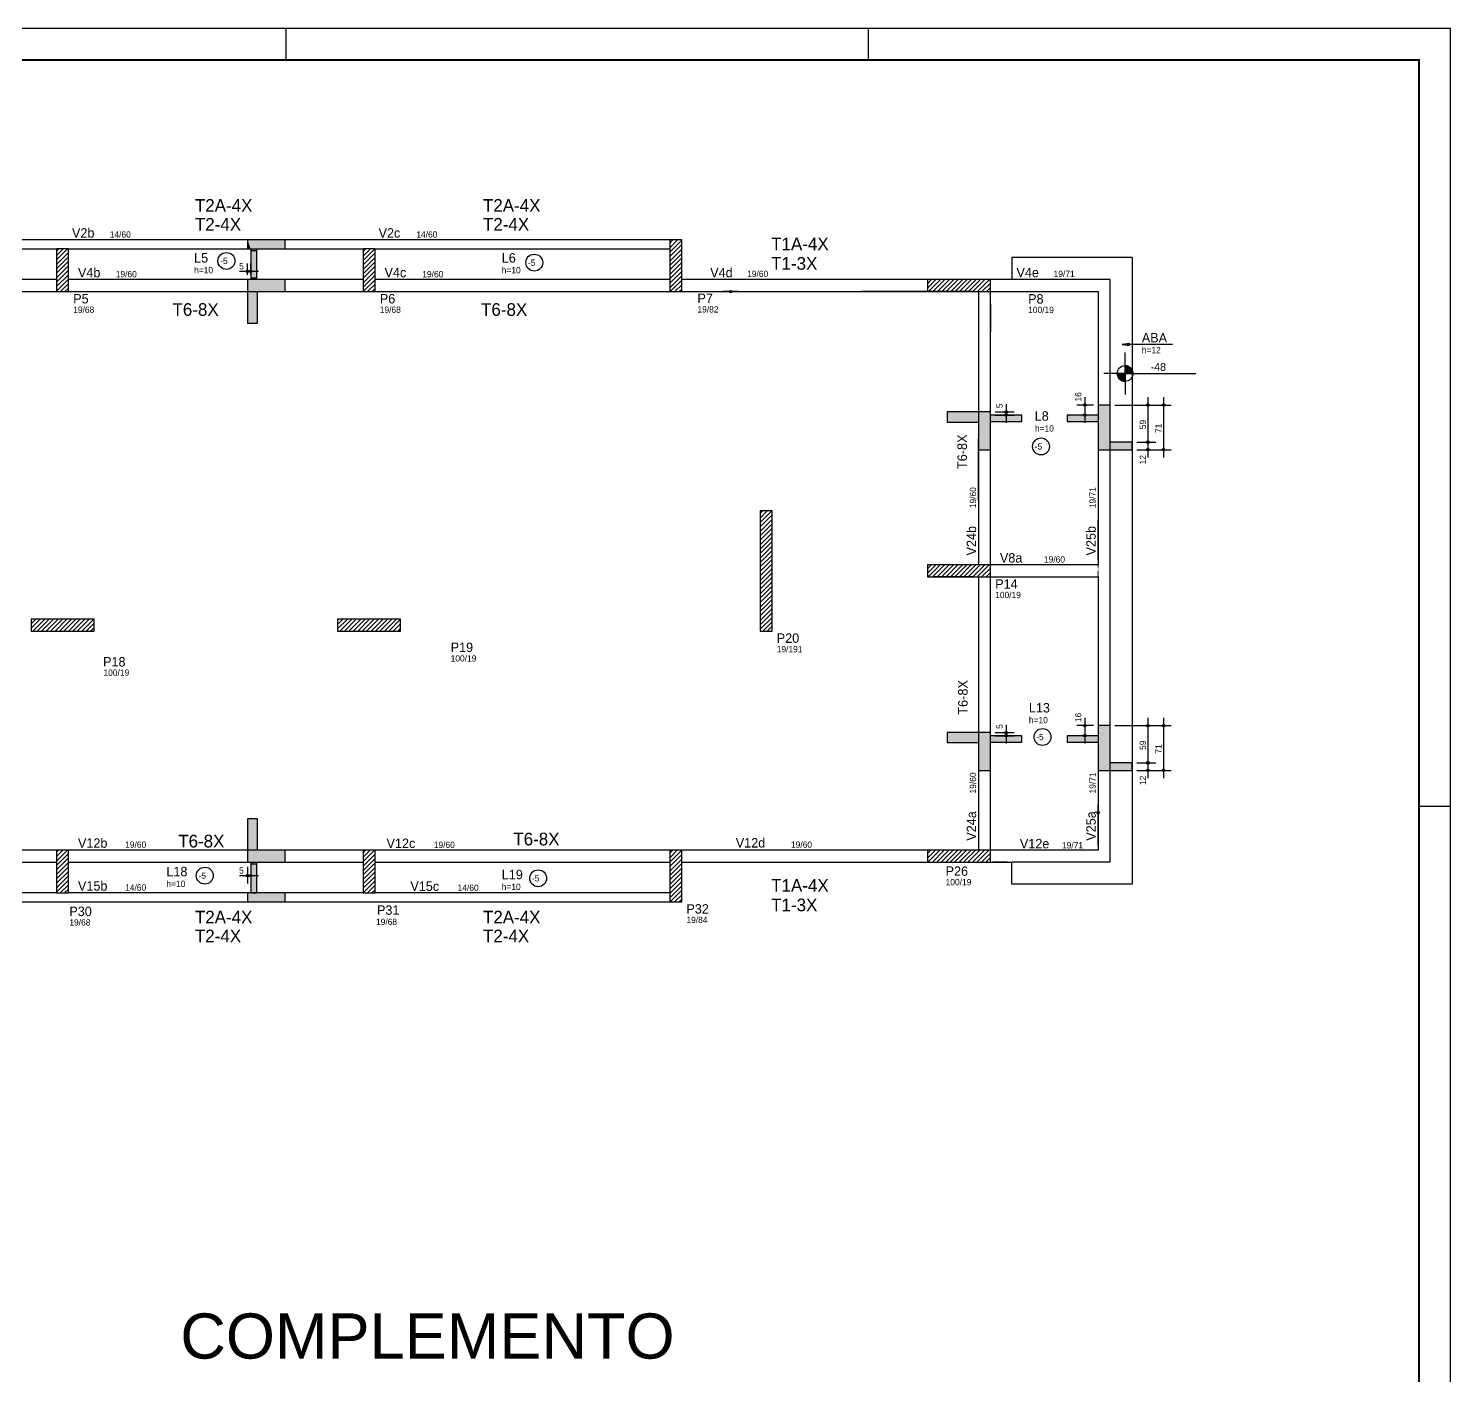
# Model space of a CAD drawing. Extents: x 15230 to 29563, y 3128 to 7338.
# Drawn here: x 18916 to 21175, y 5199 to 7338 of the extents above; entities that cross this region are included whole.
import ezdxf

# ---------------------------------------------------------------- set-up
doc = ezdxf.new("R2010")
doc.units = 0
doc.linetypes.add('ESTILO_TQS_0001', pattern=[1, 0.7, -0.3])
doc.linetypes.add('ESTILO_TQS_0002', pattern=[0.4, 0.1, -0.3])
for name, color, linetype in [('1', 1, 'Continuous'), ('10', 10, 'Continuous'), ('3', 3, 'Continuous'), ('4', 4, 'Continuous'), ('6', 6, 'Continuous')]:
    doc.layers.add(name, color=color, linetype=linetype)
doc.layers.add('NOME DA VIGA', color=6, linetype='Continuous', lineweight=25)
doc.styles.add('R80-50', font='arial.ttf', dxfattribs={"height": 10})

# ---------------------------------------------------------------- blocks, each defined once
blk = doc.blocks.new('*U6')
at = {"color": 7}
for p, q in [((-3600, 8310), (-3600, 8210)), ((-1750, 8310), (-1750, 8210)), ((0, 5840), (100, 5840))]:
    blk.add_line(p, q, dxfattribs=at)
blk.add_lwpolyline([(-11790, 8310), (-11790, -100), (100, -100), (100, 8310)], close=True, dxfattribs=at)
at = {"color": 7, "const_width": 6}
blk.add_lwpolyline([(-11540, 8210), (-11540, 0), (0, 0), (0, 8210)], close=True, dxfattribs=at)

msp = doc.modelspace()

# ---------------------------------------------------------------- linework, layer by layer
at = {"layer": '1', "linetype": 'Continuous'}
for p, q in [((18960.15, 6970.91), (18977.8, 6988.56)), ((18960.15, 6977.98), (18970.73, 6988.56)), ((18960.15, 6985.05), (18963.66, 6988.56)), ((18960.15, 6988.56), (18960.15, 6988.56)), ((18960.15, 6988.56), (18960.15, 6988.56)), ((18960.15, 6963.84), (18979.15, 6982.84)), ((18979.15, 6988.56), (18979.15, 6988.56)), ((18979.15, 6988.56), (18979.15, 6988.56)), ((19447.15, 6970), (19465.7, 6988.55)), ((19447.15, 6977.07), (19458.63, 6988.55)), ((19447.15, 6984.15), (19451.56, 6988.55)), ((19447.15, 6988.55), (19447.15, 6988.55)), ((19447.15, 6988.55), (19447.15, 6988.55)), ((19447.15, 6962.93), (19466.15, 6981.93)), ((19466.15, 6988.55), (19466.15, 6988.55)), ((19466.15, 6988.55), (19466.15, 6988.55)), ((19934.16, 6990.32), (19946.39, 7002.55)), ((19934.16, 6997.39), (19939.32, 7002.55)), ((19934.16, 7002.55), (19934.16, 7002.55)), ((19934.16, 7002.55), (19934.16, 7002.55)), ((19934.16, 7002.55), (19934.16, 7002.55)), ((19934.16, 6983.25), (19953.16, 7002.25)), ((19934.16, 6976.18), (19953.16, 6995.18)), ((19934.16, 6969.11), (19953.16, 6988.11)), ((19934.16, 6962.04), (19953.16, 6981.04)), ((19953.16, 7002.55), (19953.16, 7002.55)), ((19953.16, 7002.55), (19953.16, 7002.55)), ((19953.16, 7002.55), (19953.16, 7002.55)), ((18960.15, 6956.76), (18979.15, 6975.76)), ((18960.15, 6949.69), (18979.15, 6968.69)), ((18960.15, 6942.62), (18979.15, 6961.62)), ((19263.53, 6947.06), (19263.53, 6965.34)), ((19268.53, 6947.06), (19268.53, 6965.34)), ((19447.15, 6955.86), (19466.15, 6974.86)), ((19447.15, 6948.79), (19466.15, 6967.79)), ((19447.15, 6941.72), (19466.15, 6960.72)), ((19934.16, 6954.96), (19953.16, 6973.96)), ((19934.16, 6947.89), (19953.16, 6966.89)), ((19934.16, 6940.82), (19953.16, 6959.82)), ((19943.66, 6961.55), (19943.66, 6961.55)), ((20668.65, 6974.56), (20477.65, 6974.56)), ((20477.65, 6974.56), (20477.65, 6939.56)), ((20477.65, 6974.56), (20477.65, 6974.56)), ((20477.65, 6974.56), (20477.65, 6974.56)), ((20477.65, 6974.56), (20477.65, 6974.56)), ((20668.65, 6974.56), (20668.65, 5979.56)), ((20668.65, 6974.56), (20668.65, 6974.56)), ((20668.65, 6974.56), (20668.65, 6974.56)), ((20668.65, 6974.56), (20668.65, 6974.56)), ((20668.65, 6974.56), (20668.65, 6974.56)), ((18960.15, 6935.55), (18979.15, 6954.55)), ((18960.15, 6928.48), (18979.15, 6947.48)), ((18960.15, 6921.41), (18979.15, 6940.41)), ((18969.65, 6954.56), (18969.65, 6954.56)), ((19251.03, 6952.84), (19281.03, 6952.84)), ((19263.53, 6939.56), (19263.53, 6939.56)), ((19268.53, 6939.56), (19268.53, 6939.56)), ((19447.15, 6934.65), (19466.15, 6953.65)), ((19447.15, 6927.58), (19466.15, 6946.58)), ((19447.15, 6920.55), (19466.15, 6939.51)), ((19456.65, 6954.55), (19456.65, 6954.55)), ((19934.16, 6933.75), (19953.16, 6952.75)), ((19934.16, 6926.68), (19953.16, 6945.68)), ((19935.1, 6920.55), (19953.16, 6938.61)), ((19953.16, 6939.56), (19953.16, 6939.56)), ((20343.65, 6926.05), (20357.16, 6939.56)), ((20343.65, 6933.13), (20350.09, 6939.56)), ((20343.65, 6939.56), (20343.65, 6939.56)), ((20343.65, 6939.56), (20343.65, 6939.56)), ((20345.23, 6920.56), (20364.23, 6939.56)), ((20352.3, 6920.56), (20371.3, 6939.56)), ((20359.37, 6920.56), (20378.37, 6939.56)), ((20366.44, 6920.56), (20385.44, 6939.56)), ((20373.51, 6920.56), (20392.51, 6939.56)), ((20380.58, 6920.56), (20399.58, 6939.56)), ((20387.66, 6920.56), (20406.66, 6939.56)), ((20394.73, 6920.56), (20413.73, 6939.56)), ((20401.8, 6920.56), (20420.8, 6939.56)), ((20408.87, 6920.56), (20427.87, 6939.56)), ((20415.94, 6920.56), (20434.94, 6939.56)), ((20470.15, 6939.56), (20420.46, 6939.56)), ((20423.01, 6920.56), (20442.01, 6939.56)), ((20477.65, 6939.56), (20477.65, 6939.56)), ((20633.65, 6939.56), (20633.65, 6939.56)), ((20633.65, 6939.56), (20633.65, 6939.56)), ((20633.65, 6939.56), (20633.65, 6939.56)), ((18966.37, 6920.56), (18979.15, 6933.34)), ((18973.44, 6920.56), (18979.15, 6926.27)), ((19454.27, 6920.55), (19466.15, 6932.43)), ((19461.34, 6920.55), (19466.15, 6925.36)), ((19942.18, 6920.55), (19953.16, 6931.54)), ((19949.25, 6920.55), (19953.16, 6924.47)), ((20042.87, 6920.56), (20018.46, 6920.56)), ((20050.37, 6920.56), (20050.37, 6920.56)), ((20417.15, 6920.56), (20238.29, 6920.56)), ((20417.15, 6920.56), (20352.17, 6920.56)), ((20393.65, 6930.06), (20393.65, 6930.06)), ((20424.65, 6920.56), (20424.65, 6920.56)), ((20424.65, 6920.56), (20424.65, 6920.56)), ((20430.08, 6920.56), (20443.65, 6934.13)), ((20437.15, 6920.56), (20443.65, 6927.06)), ((20614.65, 6920.56), (20614.65, 6920.56)), ((20614.65, 6920.56), (20614.65, 6920.56)), ((20443.65, 6901.06), (20443.65, 6856.7)), ((20424.65, 6851.87), (20424.65, 6851.87)), ((20657.49, 6790.48), (20657.49, 6824.04)), ((20657.49, 6802.98), (20657.49, 6777.98)), ((20657.49, 6802.38), (20661.32, 6802.38)), ((20657.49, 6801.58), (20663.22, 6801.58)), ((20657.49, 6800.79), (20664.55, 6800.79)), ((20657.49, 6800), (20665.6, 6800)), ((20657.49, 6790.48), (20623.93, 6790.48)), ((20644.99, 6790.48), (20669.99, 6790.48)), ((20657.49, 6789.69), (20644.99, 6789.69)), ((20657.49, 6788.9), (20645.09, 6788.9)), ((20657.49, 6788.11), (20645.22, 6788.11)), ((20657.49, 6787.31), (20645.4, 6787.31)), ((20657.49, 6786.52), (20645.63, 6786.52)), ((20657.49, 6785.73), (20645.93, 6785.73)), ((20657.49, 6784.93), (20646.29, 6784.93)), ((20657.49, 6784.14), (20646.72, 6784.14)), ((20657.49, 6783.35), (20647.22, 6783.35)), ((20657.49, 6782.56), (20647.82, 6782.56)), ((20657.49, 6781.76), (20648.53, 6781.76)), ((20657.49, 6780.97), (20649.38, 6780.97)), ((20657.49, 6780.18), (20650.42, 6780.18)), ((20657.49, 6779.38), (20651.74, 6779.38)), ((20657.49, 6778.59), (20653.64, 6778.59)), ((20657.49, 6799.21), (20666.44, 6799.21)), ((20657.49, 6798.41), (20667.14, 6798.41)), ((20657.49, 6797.62), (20667.75, 6797.62)), ((20657.49, 6796.83), (20668.26, 6796.83)), ((20657.49, 6796.03), (20668.69, 6796.03)), ((20657.49, 6795.24), (20669.05, 6795.24)), ((20657.49, 6794.45), (20669.34, 6794.45)), ((20657.49, 6793.66), (20669.58, 6793.66)), ((20657.49, 6792.86), (20669.76, 6792.86)), ((20657.49, 6792.07), (20669.89, 6792.07)), ((20657.49, 6791.28), (20669.96, 6791.28)), ((20657.49, 6790.48), (20769.99, 6790.48)), ((20657.49, 6790.48), (20657.49, 6756.93)), ((20468.65, 6742), (20468.65, 6712)), ((20607.15, 6740.5), (20581.11, 6740.5)), ((20593.61, 6753), (20593.61, 6712)), ((20614.65, 6740.5), (20614.65, 6740.5)), ((20633.65, 6740.5), (20633.65, 6740.5)), ((20633.65, 6740.5), (20633.65, 6740.5)), ((20641.15, 6740.5), (20706.23, 6740.5)), ((20641.15, 6740.5), (20730.98, 6740.5)), ((20693.73, 6753), (20693.73, 6669)), ((20718.48, 6753), (20718.48, 6657)), ((20443.65, 6729.5), (20443.65, 6729.5)), ((20443.65, 6724.5), (20443.65, 6724.5)), ((20451.15, 6729.5), (20481.15, 6729.5)), ((20451.15, 6724.5), (20481.15, 6724.5)), ((20607.15, 6724.5), (20581.11, 6724.5)), ((20614.65, 6724.5), (20614.65, 6724.5)), ((20424.65, 6589.51), (20424.65, 6686.89)), ((20693.73, 6694), (20693.73, 6657)), ((20668.65, 6681.5), (20668.65, 6681.5)), ((20668.65, 6681.5), (20668.65, 6681.5)), ((20668.65, 6669.5), (20668.65, 6669.5)), ((20668.65, 6669.5), (20668.65, 6669.5)), ((20676.15, 6681.5), (20706.23, 6681.5)), ((20676.15, 6681.5), (20706.23, 6681.5)), ((20676.15, 6669.5), (20706.23, 6669.5)), ((20676.15, 6669.5), (20730.98, 6669.5)), ((20424.65, 6582.01), (20424.65, 6582.01)), ((20077.66, 6553.99), (20096.22, 6572.56)), ((20077.66, 6561.06), (20089.15, 6572.56)), ((20077.66, 6568.13), (20082.08, 6572.56)), ((20077.66, 6572.56), (20077.66, 6572.56)), ((20077.66, 6572.56), (20077.66, 6572.56)), ((20077.66, 6572.56), (20077.66, 6572.56)), ((20077.66, 6572.56), (20077.66, 6572.56)), ((20077.66, 6572.56), (20077.66, 6572.56)), ((20077.66, 6572.56), (20077.66, 6572.56)), ((20077.66, 6546.92), (20096.66, 6565.92)), ((20077.66, 6539.85), (20096.66, 6558.85)), ((20077.66, 6532.78), (20096.66, 6551.78)), ((20096.66, 6572.56), (20096.66, 6572.56)), ((20096.66, 6572.56), (20096.66, 6572.56)), ((20443.66, 6494.06), (20443.66, 6557.71)), ((20614.65, 6494.06), (20614.65, 6557.71)), ((20077.66, 6525.71), (20096.66, 6544.71)), ((20077.66, 6518.64), (20096.66, 6537.64)), ((20077.66, 6511.57), (20096.66, 6530.57)), ((20077.66, 6504.5), (20096.66, 6523.5)), ((20077.66, 6497.42), (20096.66, 6516.42)), ((20077.66, 6490.35), (20096.66, 6509.35)), ((20077.66, 6483.28), (20096.66, 6502.28)), ((20077.66, 6476.21), (20096.66, 6495.21)), ((20077.66, 6469.14), (20096.66, 6488.14)), ((20343.66, 6473.51), (20356.71, 6486.56)), ((20343.66, 6480.58), (20349.64, 6486.56)), ((20344.78, 6467.56), (20363.78, 6486.56)), ((20351.85, 6467.56), (20370.85, 6486.56)), ((20417.15, 6486.56), (20352.17, 6486.56)), ((20417.15, 6486.56), (20352.17, 6486.56)), ((20358.92, 6467.56), (20377.92, 6486.56)), ((20365.99, 6467.56), (20384.99, 6486.56)), ((20373.06, 6467.56), (20392.06, 6486.56)), ((20380.13, 6467.56), (20399.13, 6486.56)), ((20387.2, 6467.56), (20406.2, 6486.56)), ((20394.28, 6467.56), (20413.28, 6486.56)), ((20401.35, 6467.56), (20420.35, 6486.56)), ((20408.42, 6467.56), (20427.42, 6486.56)), ((20415.49, 6467.56), (20434.49, 6486.56)), ((20422.56, 6467.56), (20441.56, 6486.56)), ((20424.65, 6486.56), (20424.65, 6486.56)), ((20424.65, 6486.56), (20424.65, 6486.56)), ((20443.66, 6486.56), (20443.66, 6486.56)), ((20614.65, 6486.56), (20614.65, 6486.56)), ((20614.65, 6486.56), (20614.65, 6486.56)), ((20614.65, 6486.56), (20614.65, 6486.56)), ((20077.66, 6462.07), (20096.66, 6481.07)), ((20077.66, 6455), (20096.66, 6474)), ((20077.66, 6447.93), (20096.66, 6466.93)), ((20087.16, 6477.06), (20087.16, 6477.06)), ((20417.15, 6467.56), (20352.17, 6467.56)), ((20417.15, 6467.56), (20352.17, 6467.56)), ((20393.66, 6477.06), (20393.66, 6477.06)), ((20424.65, 6467.56), (20424.65, 6467.56)), ((20424.65, 6467.56), (20424.65, 6467.56)), ((20429.63, 6467.56), (20443.66, 6481.58)), ((20436.7, 6467.56), (20443.66, 6474.51)), ((20614.65, 6467.56), (20614.65, 6467.56)), ((20614.65, 6467.56), (20614.65, 6467.56)), ((20077.66, 6440.86), (20096.66, 6459.86)), ((20077.66, 6433.78), (20096.66, 6452.78)), ((20077.66, 6426.71), (20096.66, 6445.71)), ((20077.66, 6419.64), (20096.66, 6438.64)), ((20077.66, 6412.57), (20096.66, 6431.57)), ((20077.66, 6405.5), (20096.66, 6424.5)), ((20077.66, 6398.43), (20096.66, 6417.43)), ((18919.65, 6385.93), (18934.27, 6400.56)), ((18919.65, 6393), (18927.2, 6400.56)), ((18919.65, 6400.07), (18920.13, 6400.56)), ((18919.65, 6400.56), (18919.65, 6400.56)), ((18919.65, 6400.56), (18919.65, 6400.56)), ((18919.65, 6400.56), (18919.65, 6400.56)), ((18919.65, 6400.56), (18919.65, 6400.56)), ((18919.65, 6400.56), (18919.65, 6400.56)), ((18919.65, 6400.56), (18919.65, 6400.56)), ((18922.35, 6381.56), (18941.35, 6400.56)), ((18929.42, 6381.56), (18948.42, 6400.56)), ((18936.49, 6381.56), (18955.49, 6400.56)), ((18943.56, 6381.56), (18962.56, 6400.56)), ((18950.63, 6381.56), (18969.63, 6400.56)), ((18957.7, 6381.56), (18976.7, 6400.56)), ((18964.77, 6381.56), (18983.77, 6400.56)), ((18971.84, 6381.56), (18990.84, 6400.56)), ((18978.91, 6381.56), (18997.91, 6400.56)), ((18985.99, 6381.56), (19004.99, 6400.56)), ((18993.06, 6381.56), (19012.06, 6400.56)), ((19000.13, 6381.56), (19019.13, 6400.56)), ((19007.2, 6381.56), (19019.65, 6394.01)), ((19019.65, 6400.56), (19019.65, 6400.56)), ((19019.65, 6400.56), (19019.65, 6400.56)), ((19019.65, 6400.56), (19019.65, 6400.56)), ((19406.65, 6407.56), (19406.65, 6407.56)), ((19406.65, 6407.56), (19406.65, 6407.56)), ((19406.65, 6385.03), (19422.18, 6400.56)), ((19406.65, 6392.1), (19415.11, 6400.56)), ((19406.65, 6399.17), (19408.04, 6400.56)), ((19406.65, 6400.56), (19406.65, 6400.56)), ((19406.65, 6400.56), (19406.65, 6400.56)), ((19406.65, 6400.56), (19406.65, 6400.56)), ((19410.25, 6381.56), (19429.25, 6400.56)), ((19417.32, 6381.56), (19436.32, 6400.56)), ((19424.39, 6381.56), (19443.39, 6400.56)), ((19431.46, 6381.56), (19450.46, 6400.56)), ((19438.53, 6381.56), (19457.53, 6400.56)), ((19445.61, 6381.56), (19464.61, 6400.56)), ((19452.68, 6381.56), (19471.68, 6400.56)), ((19459.75, 6381.56), (19478.75, 6400.56)), ((19466.82, 6381.56), (19485.82, 6400.56)), ((19473.89, 6381.56), (19492.89, 6400.56)), ((19480.96, 6381.56), (19499.96, 6400.56)), ((19488.03, 6381.56), (19506.65, 6400.18)), ((19495.1, 6381.56), (19506.65, 6393.11)), ((19506.65, 6407.56), (19506.65, 6407.56)), ((19506.65, 6407.56), (19506.65, 6407.56)), ((19506.65, 6400.56), (19506.65, 6400.56)), ((19506.65, 6400.56), (19506.65, 6400.56)), ((20077.66, 6391.36), (20096.66, 6410.36)), ((20077.66, 6384.29), (20096.66, 6403.29)), ((20082, 6381.56), (20096.66, 6396.22)), ((18919.65, 6381.56), (18919.65, 6381.56)), ((18919.65, 6381.56), (18919.65, 6381.56)), ((18919.65, 6381.56), (18919.65, 6381.56)), ((18919.65, 6381.56), (18919.65, 6381.56)), ((18969.65, 6391.06), (18969.65, 6391.06)), ((19014.27, 6381.56), (19019.65, 6386.94)), ((19019.65, 6381.56), (19019.65, 6381.56)), ((19019.65, 6381.56), (19019.65, 6381.56)), ((19490.39, 6381.56), (19490.39, 6381.56)), ((19502.17, 6381.56), (19506.65, 6386.04)), ((19506.65, 6381.56), (19506.65, 6381.56)), ((20077.66, 6381.56), (20077.66, 6381.56)), ((20077.66, 6381.56), (20077.66, 6381.56)), ((20077.66, 6381.56), (20077.66, 6381.56)), ((20077.66, 6381.56), (20077.66, 6381.56)), ((20089.07, 6381.56), (20096.66, 6389.14)), ((20096.14, 6381.56), (20096.66, 6382.07)), ((19490.39, 6366.56), (19490.39, 6366.56)), ((19495.65, 6366.56), (19495.65, 6366.56)), ((19495.65, 6366.56), (19495.65, 6366.56)), ((20593.61, 6243.8), (20593.61, 6202.8)), ((20693.73, 6243.8), (20693.73, 6159.8)), ((20718.48, 6243.8), (20718.48, 6147.8)), ((20443.65, 6220.3), (20443.65, 6220.3)), ((20443.65, 6215.3), (20443.65, 6215.3)), ((20451.15, 6220.3), (20481.15, 6220.3)), ((20451.15, 6215.3), (20481.15, 6215.3)), ((20468.65, 6232.8), (20468.65, 6202.8)), ((20607.15, 6231.3), (20581.11, 6231.3)), ((20607.15, 6215.3), (20581.11, 6215.3)), ((20614.65, 6231.3), (20614.65, 6231.3)), ((20614.65, 6215.3), (20614.65, 6215.3)), ((20633.65, 6231.3), (20633.65, 6231.3)), ((20633.65, 6231.3), (20633.65, 6231.3)), ((20641.15, 6231.3), (20706.23, 6231.3)), ((20641.15, 6231.3), (20730.98, 6231.3)), ((20668.65, 6172.3), (20668.65, 6172.3)), ((20668.65, 6172.3), (20668.65, 6172.3)), ((20676.15, 6172.3), (20706.23, 6172.3)), ((20676.15, 6172.3), (20706.23, 6172.3)), ((20693.73, 6184.8), (20693.73, 6147.8)), ((20668.65, 6160.3), (20668.65, 6160.3)), ((20668.65, 6160.3), (20668.65, 6160.3)), ((20676.15, 6160.3), (20706.23, 6160.3)), ((20676.15, 6160.3), (20730.98, 6160.3)), ((20443.65, 6041.06), (20443.65, 6105.47)), ((20443.65, 6041.06), (20443.65, 6105.47)), ((20614.65, 6041.06), (20614.65, 6105.47)), ((18919.25, 6033.56), (18919.25, 6033.56)), ((18960.15, 6016.31), (18977.4, 6033.56)), ((18960.15, 6023.38), (18970.33, 6033.56)), ((18960.15, 6030.45), (18963.26, 6033.56)), ((18960.15, 6033.56), (18960.15, 6033.56)), ((18960.15, 6033.56), (18960.15, 6033.56)), ((18979.15, 6033.56), (18979.15, 6033.56)), ((18979.15, 6033.56), (18979.15, 6033.56)), ((19447.15, 6015.41), (19465.3, 6033.56)), ((19447.15, 6022.48), (19458.23, 6033.56)), ((19447.15, 6029.55), (19451.16, 6033.56)), ((19447.15, 6033.56), (19447.15, 6033.56)), ((19447.15, 6033.56), (19447.15, 6033.56)), ((19447.15, 6033.56), (19447.15, 6033.56)), ((19447.15, 6033.56), (19447.15, 6033.56)), ((19466.15, 6033.56), (19466.15, 6033.56)), ((19466.15, 6033.56), (19466.15, 6033.56)), ((19466.15, 6033.56), (19466.15, 6033.56)), ((19934.16, 6014.51), (19953.16, 6033.56)), ((19934.16, 6021.58), (19946.14, 6033.56)), ((19934.16, 6028.65), (19939.06, 6033.56)), ((19934.16, 6033.56), (19934.16, 6033.56)), ((19934.16, 6033.56), (19934.16, 6033.56)), ((19953.16, 6033.56), (19953.16, 6033.56)), ((19953.16, 6033.56), (19953.16, 6033.56)), ((19953.16, 6033.56), (19953.16, 6033.56)), ((20105.28, 6033.56), (20018.46, 6033.56)), ((20112.78, 6033.56), (20112.78, 6033.56)), ((20417.15, 6033.56), (20238.29, 6033.56)), ((20343.65, 6020.96), (20356.25, 6033.56)), ((20343.65, 6028.03), (20349.18, 6033.56)), ((20343.65, 6033.56), (20343.65, 6033.56)), ((20343.65, 6033.56), (20343.65, 6033.56)), ((20344.33, 6014.56), (20363.33, 6033.56)), ((20351.4, 6014.56), (20370.4, 6033.56)), ((20358.47, 6014.56), (20377.47, 6033.56)), ((20365.54, 6014.56), (20384.54, 6033.56)), ((20372.61, 6014.56), (20391.61, 6033.56)), ((20379.68, 6014.56), (20398.68, 6033.56)), ((20386.75, 6014.56), (20405.75, 6033.56)), ((20393.82, 6014.56), (20412.82, 6033.56)), ((20400.89, 6014.56), (20419.89, 6033.56)), ((20407.97, 6014.56), (20426.97, 6033.56)), ((20415.04, 6014.56), (20434.04, 6033.56)), ((20422.11, 6014.56), (20441.11, 6033.56)), ((20424.65, 6033.56), (20424.65, 6033.56)), ((20424.65, 6033.56), (20424.65, 6033.56)), ((20424.65, 6033.56), (20424.65, 6033.56)), ((20424.65, 6033.56), (20424.65, 6033.56)), ((20443.65, 6045.56), (20443.65, 6045.56)), ((20443.65, 6033.56), (20443.65, 6033.56)), ((20443.65, 6033.56), (20443.65, 6033.56)), ((20614.65, 6033.56), (20614.65, 6033.56)), ((20614.65, 6033.56), (20614.65, 6033.56)), ((20614.65, 6033.56), (20614.65, 6033.56)), ((18960.15, 6009.24), (18979.15, 6028.24)), ((18960.15, 6002.17), (18979.15, 6021.17)), ((18960.15, 5995.1), (18979.15, 6014.1)), ((19263.53, 6014.56), (19263.53, 6014.56)), ((19268.53, 6014.56), (19268.53, 6014.56)), ((19447.15, 6008.34), (19466.15, 6027.34)), ((19447.15, 6001.27), (19466.15, 6020.27)), ((19447.15, 5994.2), (19466.15, 6013.2)), ((19478.15, 6014.56), (19478.15, 6014.56)), ((19485.65, 6014.56), (19536, 6014.56)), ((19934.16, 6007.44), (19953.16, 6026.44)), ((19934.16, 6000.37), (19953.16, 6019.37)), ((19934.16, 5993.3), (19953.16, 6012.3)), ((19953.16, 6014.56), (19953.16, 6014.56)), ((20343.65, 6014.56), (20343.65, 6014.56)), ((20343.65, 6014.56), (20343.65, 6014.56)), ((20393.65, 6024.06), (20393.65, 6024.06)), ((20429.18, 6014.56), (20443.65, 6029.03)), ((20436.25, 6014.56), (20443.65, 6021.96)), ((20443.32, 6014.56), (20443.65, 6014.89)), ((20443.65, 6014.56), (20443.65, 6014.56)), ((20443.65, 6014.56), (20443.65, 6014.56)), ((20470.15, 6014.56), (20447.5, 6014.56)), ((20477.65, 5979.56), (20477.65, 6014.56)), ((20477.65, 6014.56), (20477.65, 6014.56)), ((20633.65, 6014.56), (20633.65, 6014.56)), ((20633.65, 6014.56), (20633.65, 6014.56)), ((20633.65, 6014.56), (20633.65, 6014.56)), ((18960.15, 5988.03), (18979.15, 6007.03)), ((18960.15, 5980.96), (18979.15, 5999.96)), ((18960.15, 5973.89), (18979.15, 5992.89)), ((18969.65, 5999.56), (18969.65, 5999.56)), ((19251.03, 5993.19), (19281.03, 5993.19)), ((19263.53, 6007.06), (19263.53, 5980.69)), ((19268.53, 6007.06), (19268.53, 5980.69)), ((19447.15, 5987.12), (19466.15, 6006.12)), ((19447.15, 5980.05), (19466.15, 5999.05)), ((19447.15, 5972.98), (19466.15, 5991.98)), ((19466.15, 6002.56), (19466.15, 6002.56)), ((19934.16, 5986.23), (19953.16, 6005.23)), ((19934.16, 5979.16), (19953.16, 5998.16)), ((19934.16, 5972.09), (19953.16, 5991.09)), ((19943.66, 5992.56), (19943.66, 5992.56)), ((18960.15, 5966.82), (18979.15, 5985.82)), ((18960.15, 5965.56), (18960.15, 5965.56)), ((18960.15, 5965.56), (18960.15, 5965.56)), ((18965.97, 5965.56), (18979.15, 5978.74)), ((18973.04, 5965.56), (18979.15, 5971.67)), ((18979.15, 5965.56), (18979.15, 5965.56)), ((18979.15, 5965.56), (18979.15, 5965.56)), ((19447.15, 5965.91), (19466.15, 5984.91)), ((19447.15, 5965.56), (19447.15, 5965.56)), ((19447.15, 5965.56), (19447.15, 5965.56)), ((19453.87, 5965.56), (19466.15, 5977.84)), ((19460.94, 5965.56), (19466.15, 5970.77)), ((19466.15, 5965.56), (19466.15, 5965.56)), ((19466.15, 5965.56), (19466.15, 5965.56)), ((19934.16, 5965.02), (19953.16, 5984.02)), ((19934.16, 5957.94), (19953.16, 5976.94)), ((19934.85, 5951.56), (19953.16, 5969.87)), ((20668.65, 5979.56), (20477.65, 5979.56)), ((20477.65, 5979.56), (20477.65, 5979.56)), ((20477.65, 5979.56), (20477.65, 5979.56)), ((20477.65, 5979.56), (20477.65, 5979.56)), ((20668.65, 5979.56), (20668.65, 5979.56)), ((20668.65, 5979.56), (20668.65, 5979.56)), ((20668.65, 5979.56), (20668.65, 5979.56)), ((20668.65, 5979.56), (20668.65, 5979.56)), ((19934.16, 5951.56), (19934.16, 5951.56)), ((19934.16, 5951.56), (19934.16, 5951.56)), ((19934.16, 5951.56), (19934.16, 5951.56)), ((19941.92, 5951.56), (19953.16, 5962.8)), ((19948.99, 5951.56), (19953.16, 5955.73)), ((19953.16, 5951.56), (19953.16, 5951.56)), ((19953.16, 5951.56), (19953.16, 5951.56)), ((19953.16, 5951.56), (19953.16, 5951.56))]:
    msp.add_line(p, q, dxfattribs=at)
at = {"layer": '1', "linetype": 'ESTILO_TQS_0002'}
msp.add_line((20614.65, 6467.56), (20614.65, 6486.56), dxfattribs=at)
at = {"layer": '1', "linetype": 'Continuous'}
for points in [[(18969.65, 7002.55), (18473.16, 7002.55)], [(18492.16, 6988.55), (18960.15, 6988.55)], [(19456.65, 7002.55), (18969.65, 7002.55)], [(18979.15, 6988.55), (19447.15, 6988.55)], [(19934.16, 7002.55), (19456.65, 7002.55)], [(19466.15, 6988.55), (19934.16, 6988.55)], [(18960.15, 6939.56), (18492.16, 6939.56)], [(19447.15, 6939.56), (18979.15, 6939.56)], [(19934.16, 6939.56), (19466.15, 6939.56)], [(20343.65, 6939.56), (19953.16, 6939.56)], [(20477.65, 6939.56), (20443.65, 6939.56)], [(18492.16, 6920.56), (18960.15, 6920.56)], [(18979.15, 6920.56), (19447.15, 6920.56)], [(19466.15, 6920.56), (19934.16, 6920.56)], [(19953.16, 6920.56), (20343.65, 6920.56)], [(20424.65, 6920.56), (20424.65, 6486.56)], [(20443.65, 6920.56), (20614.65, 6920.56)], [(20443.65, 6486.56), (20443.65, 6920.56)], [(20614.65, 6920.56), (20614.65, 6486.56)], [(20732.68, 6836.75), (20652.91, 6836.75), (20665.3, 6838.38), (20652.91, 6836.75), (20665.3, 6835.12)], [(20657.49, 6802.98), (20657.49, 6790.48), (20669.99, 6790.48), (20669.98, 6790.94), (20669.93, 6791.73), (20669.82, 6792.52), (20669.66, 6793.34), (20669.46, 6794.08), (20669.18, 6794.9), (20668.85, 6795.7), (20668.47, 6796.46), (20667.99, 6797.26), (20667.42, 6798.08), (20666.72, 6798.91), (20666.13, 6799.52), (20665.33, 6800.22), (20664.79, 6800.63), (20664.21, 6801.02), (20663.5, 6801.44), (20662.8, 6801.8), (20661.71, 6802.25), (20660.72, 6802.56), (20659.93, 6802.74), (20658.97, 6802.9), (20658.19, 6802.96), (20657.49, 6802.98)], [(20657.49, 6777.98), (20657.49, 6790.48), (20644.99, 6790.48), (20645, 6790.03), (20645.05, 6789.24), (20645.15, 6788.45), (20645.32, 6787.63), (20645.51, 6786.89), (20645.79, 6786.07), (20646.13, 6785.27), (20646.51, 6784.51), (20646.98, 6783.71), (20647.56, 6782.89), (20648.26, 6782.05), (20648.85, 6781.45), (20649.64, 6780.75), (20650.18, 6780.34), (20650.77, 6779.94), (20651.48, 6779.53), (20652.18, 6779.17), (20653.26, 6778.72), (20654.25, 6778.41), (20655.04, 6778.23), (20656.01, 6778.07), (20656.79, 6778), (20657.49, 6777.98)], [(20614.65, 6486.56), (20443.66, 6486.56)], [(20424.65, 6467.56), (20424.65, 6033.56)], [(20443.65, 6033.56), (20443.65, 6467.56)], [(20443.66, 6467.56), (20614.65, 6467.56)], [(20614.65, 6467.56), (20614.65, 6033.56)], [(18960.15, 6033.56), (18492.16, 6033.56)], [(19447.15, 6033.56), (18979.15, 6033.56)], [(19934.16, 6033.56), (19466.15, 6033.56)], [(20343.65, 6033.56), (19953.16, 6033.56)], [(20614.65, 6033.56), (20443.65, 6033.56)], [(18492.16, 6014.56), (18960.15, 6014.56)], [(18979.15, 6014.56), (19447.15, 6014.56)], [(19466.15, 6014.56), (19934.16, 6014.56)], [(19953.16, 6014.56), (20343.65, 6014.56)], [(20443.65, 6014.56), (20477.65, 6014.56)], [(18960.15, 5965.56), (18492.16, 5965.56)], [(19447.15, 5965.56), (18979.15, 5965.56)], [(19934.16, 5965.56), (19466.15, 5965.56)], [(18473.16, 5951.56), (18969.65, 5951.56)], [(18969.65, 5951.56), (19456.65, 5951.56)], [(19456.65, 5951.56), (19934.16, 5951.56)]]:
    msp.add_lwpolyline(points, dxfattribs=at)
for centre, radius in [((19263.53, 6952.84), 2), ((19263.53, 6952.84), 1), ((19268.53, 6952.84), 2), ((19268.53, 6952.84), 1), ((20030.96, 6920.56), 2), ((20030.96, 6920.56), 1), ((20657.49, 6790.48), 12.5), ((20593.61, 6740.5), 2), ((20593.61, 6740.5), 1), ((20693.73, 6740.5), 2), ((20693.73, 6740.5), 1), ((20718.48, 6740.5), 2), ((20718.48, 6740.5), 1), ((20468.65, 6729.5), 2), ((20468.65, 6724.5), 2), ((20468.65, 6729.5), 1), ((20468.65, 6724.5), 1), ((20593.61, 6724.5), 2), ((20593.61, 6724.5), 1), ((20693.73, 6681.5), 2), ((20693.73, 6681.5), 2), ((20693.73, 6669.5), 2), ((20693.73, 6681.5), 1), ((20693.73, 6681.5), 1), ((20693.73, 6669.5), 1), ((20718.48, 6669.5), 2), ((20718.48, 6669.5), 1), ((20468.65, 6220.3), 2), ((20468.65, 6215.3), 2), ((20468.65, 6220.3), 1), ((20468.65, 6215.3), 1), ((20593.61, 6231.3), 2), ((20593.61, 6215.3), 2), ((20593.61, 6231.3), 1), ((20593.61, 6215.3), 1), ((20693.73, 6231.3), 2), ((20693.73, 6231.3), 1), ((20718.48, 6231.3), 2), ((20718.48, 6231.3), 1), ((20693.73, 6172.3), 2), ((20693.73, 6172.3), 2), ((20693.73, 6172.3), 1), ((20693.73, 6172.3), 1), ((20693.73, 6160.3), 2), ((20693.73, 6160.3), 1), ((20718.48, 6160.3), 2), ((20718.48, 6160.3), 1), ((20614.65, 6092.97), 2), ((20614.65, 6092.97), 1), ((19263.53, 5993.19), 2), ((19263.53, 5993.19), 1), ((19268.53, 5993.19), 2), ((19268.53, 5993.19), 1)]:
    msp.add_circle(centre, radius, dxfattribs=at)
at = {"layer": '10', "linetype": 'Continuous'}
for points in [[(19263.53, 6988.55), (19268.53, 6988.55), (19268.53, 6942.55), (19278.53, 6942.55), (19278.53, 6988.55), (19323.53, 6988.55), (19323.53, 7002.55), (19263.53, 7002.55), (19263.53, 6988.55)], [(19323.53, 6920.56), (19323.53, 6939.56), (19278.53, 6939.56), (19278.53, 6985.56), (19268.53, 6985.56), (19268.53, 6939.56), (19263.53, 6939.56), (19263.53, 6870.56), (19279.53, 6870.56), (19279.53, 6920.56), (19323.53, 6920.56)], [(20614.65, 6740.5), (20614.65, 6724.5), (20565.65, 6724.5), (20565.65, 6714.5), (20614.65, 6714.5), (20614.65, 6669.5), (20668.65, 6669.5), (20668.65, 6681.5), (20633.65, 6681.5), (20633.65, 6740.5), (20614.65, 6740.5)], [(20424.65, 6669.5), (20443.65, 6669.5), (20443.65, 6714.5), (20493.65, 6714.5), (20493.65, 6724.5), (20443.65, 6724.5), (20443.65, 6729.5), (20374.65, 6729.5), (20374.65, 6713.5), (20424.65, 6713.5), (20424.65, 6669.5)], [(20424.65, 6160.3), (20443.65, 6160.3), (20443.65, 6205.3), (20493.65, 6205.3), (20493.65, 6215.3), (20443.65, 6215.3), (20443.65, 6220.3), (20374.65, 6220.3), (20374.65, 6204.3), (20424.65, 6204.3), (20424.65, 6160.3)], [(20614.65, 6231.3), (20614.65, 6215.3), (20565.65, 6215.3), (20565.65, 6205.3), (20614.65, 6205.3), (20614.65, 6160.3), (20668.65, 6160.3), (20668.65, 6172.3), (20633.65, 6172.3), (20633.65, 6231.3), (20614.65, 6231.3)], [(19263.53, 6014.56), (19268.53, 6014.56), (19268.53, 5965.56), (19278.53, 5965.56), (19278.53, 6014.56), (19323.53, 6014.56), (19323.53, 6033.56), (19279.53, 6033.56), (19279.53, 6083.56), (19263.53, 6083.56), (19263.53, 6014.56)], [(19263.53, 5951.56), (19323.53, 5951.56), (19323.53, 5965.56), (19278.53, 5965.56), (19278.53, 6011.56), (19268.53, 6011.56), (19268.53, 5965.56), (19263.53, 5965.56), (19263.53, 5951.56)]]:
    msp.add_lwpolyline(points, dxfattribs=at)
at = {"layer": '3', "linetype": 'ESTILO_TQS_0001'}
for p, q in [((20633.65, 6939.56), (20477.65, 6939.56)), ((20633.65, 6014.56), (20477.65, 6014.56))]:
    msp.add_line(p, q, dxfattribs=at)
for points in [[(20633.65, 6477.06), (20633.65, 6939.56)], [(20633.65, 6014.56), (20633.65, 6477.06)]]:
    msp.add_lwpolyline(points, dxfattribs=at)
at = {"layer": '3', "linetype": 'Continuous'}
for centre in [(19230.03, 6969.26), (19719.03, 6966.59), (20523.98, 6674.7), (20526.27, 6213.29), (19195.61, 5993.09), (19725.21, 5988.91)]:
    msp.add_circle(centre, 13.42, dxfattribs=at)
at = {"layer": '6', "linetype": 'Continuous'}
for p, q in [((19323.53, 7002.55), (19263.53, 7002.55)), ((19263.53, 7002.55), (19263.53, 6988.55)), ((19263.53, 6988.55), (19268.53, 6988.55)), ((19268.53, 6988.55), (19268.53, 6942.55)), ((19268.53, 6985.56), (19268.53, 6939.56)), ((19278.53, 6942.55), (19278.53, 6988.55)), ((19278.53, 6988.55), (19323.53, 6988.55)), ((19278.53, 6939.56), (19278.53, 6985.56)), ((19323.53, 6988.55), (19323.53, 7002.55)), ((19268.53, 6939.56), (19263.53, 6939.56)), ((19263.53, 6939.56), (19263.53, 6870.56)), ((19323.53, 6939.56), (19278.53, 6939.56)), ((19323.53, 6920.56), (19323.53, 6939.56)), ((19279.53, 6870.56), (19279.53, 6920.56)), ((19279.53, 6920.56), (19323.53, 6920.56)), ((20614.65, 6740.5), (20614.65, 6724.5)), ((20633.65, 6740.5), (20614.65, 6740.5)), ((20633.65, 6681.5), (20633.65, 6740.5)), ((20443.65, 6729.5), (20374.65, 6729.5)), ((20374.65, 6713.5), (20424.65, 6713.5)), ((20424.65, 6713.5), (20424.65, 6669.5)), ((20443.65, 6724.5), (20443.65, 6729.5)), ((20493.65, 6724.5), (20443.65, 6724.5)), ((20443.65, 6669.5), (20443.65, 6714.5)), ((20443.65, 6714.5), (20493.65, 6714.5)), ((20614.65, 6724.5), (20565.65, 6724.5)), ((20565.65, 6714.5), (20614.65, 6714.5)), ((20614.65, 6714.5), (20614.65, 6669.5)), ((20424.65, 6669.5), (20443.65, 6669.5)), ((20614.65, 6669.5), (20668.65, 6669.5)), ((20668.65, 6681.5), (20633.65, 6681.5)), ((20668.65, 6669.5), (20668.65, 6681.5)), ((20443.65, 6220.3), (20374.65, 6220.3)), ((20443.65, 6215.3), (20443.65, 6220.3)), ((20493.65, 6215.3), (20443.65, 6215.3)), ((20614.65, 6215.3), (20565.65, 6215.3)), ((20614.65, 6231.3), (20614.65, 6215.3)), ((20633.65, 6231.3), (20614.65, 6231.3)), ((20633.65, 6172.3), (20633.65, 6231.3)), ((20374.65, 6204.3), (20424.65, 6204.3)), ((20424.65, 6204.3), (20424.65, 6160.3)), ((20443.65, 6160.3), (20443.65, 6205.3)), ((20443.65, 6205.3), (20493.65, 6205.3)), ((20565.65, 6205.3), (20614.65, 6205.3)), ((20614.65, 6205.3), (20614.65, 6160.3)), ((20668.65, 6172.3), (20633.65, 6172.3)), ((20668.65, 6160.3), (20668.65, 6172.3)), ((20424.65, 6160.3), (20443.65, 6160.3)), ((20614.65, 6160.3), (20668.65, 6160.3)), ((19263.53, 6083.56), (19263.53, 6014.56)), ((19279.53, 6033.56), (19279.53, 6083.56)), ((19323.53, 6033.56), (19279.53, 6033.56)), ((19323.53, 6014.56), (19323.53, 6033.56)), ((19263.53, 6014.56), (19268.53, 6014.56)), ((19268.53, 6014.56), (19268.53, 5965.56)), ((19268.53, 6011.56), (19268.53, 5965.56)), ((19278.53, 5965.56), (19278.53, 6014.56)), ((19278.53, 6014.56), (19323.53, 6014.56)), ((19278.53, 5965.56), (19278.53, 6011.56)), ((19268.53, 5965.56), (19263.53, 5965.56)), ((19263.53, 5965.56), (19263.53, 5951.56)), ((19323.53, 5965.56), (19278.53, 5965.56)), ((19323.53, 5951.56), (19323.53, 5965.56)), ((19263.53, 5951.56), (19323.53, 5951.56))]:
    msp.add_line(p, q, dxfattribs=at)
for points in [[(18960.15, 6920.56), (18979.15, 6920.56), (18979.15, 6988.56), (18960.15, 6988.56), (18960.15, 6920.56)], [(19447.15, 6920.55), (19466.15, 6920.55), (19466.15, 6988.55), (19447.15, 6988.55), (19447.15, 6920.55)], [(19934.16, 6920.55), (19953.16, 6920.55), (19953.16, 7002.55), (19934.16, 7002.55), (19934.16, 6920.55)], [(20343.65, 6920.56), (20443.65, 6920.56), (20443.65, 6939.56), (20343.65, 6939.56), (20343.65, 6920.56)], [(20077.66, 6381.56), (20096.66, 6381.56), (20096.66, 6572.56), (20077.66, 6572.56), (20077.66, 6381.56)], [(20343.66, 6467.56), (20443.66, 6467.56), (20443.66, 6486.56), (20343.66, 6486.56), (20343.66, 6467.56)], [(18919.65, 6381.56), (19019.65, 6381.56), (19019.65, 6400.56), (18919.65, 6400.56), (18919.65, 6381.56)], [(19406.65, 6381.56), (19506.65, 6381.56), (19506.65, 6400.56), (19406.65, 6400.56), (19406.65, 6381.56)], [(18960.15, 5965.56), (18979.15, 5965.56), (18979.15, 6033.56), (18960.15, 6033.56), (18960.15, 5965.56)], [(19447.15, 5965.56), (19466.15, 5965.56), (19466.15, 6033.56), (19447.15, 6033.56), (19447.15, 5965.56)], [(19934.16, 5951.56), (19953.16, 5951.56), (19953.16, 6033.56), (19934.16, 6033.56), (19934.16, 5951.56)], [(20343.65, 6014.56), (20443.65, 6014.56), (20443.65, 6033.56), (20343.65, 6033.56), (20343.65, 6014.56)]]:
    msp.add_lwpolyline(points, dxfattribs=at)
for points in [[(19263.53, 7002.55), (19263.53, 6988.55), (19268.53, 6988.55)], [(19263.53, 7002.55), (19268.53, 6988.55), (19323.53, 7002.55)], [(19268.53, 6988.55), (19278.53, 6988.55), (19323.53, 7002.55)], [(19268.53, 6942.55), (19278.53, 6942.55), (19268.53, 6988.55)], [(19278.53, 6942.55), (19278.53, 6988.55), (19268.53, 6988.55)], [(19278.53, 6939.56), (19278.53, 6985.56), (19268.53, 6985.56)], [(19278.53, 6939.56), (19268.53, 6985.56), (19279.53, 6870.56)], [(19279.53, 6870.56), (19268.53, 6985.56), (19268.53, 6939.56)], [(19278.53, 6988.55), (19323.53, 6988.55), (19323.53, 7002.55)], [(19279.53, 6870.56), (19268.53, 6939.56), (19263.53, 6939.56)], [(19279.53, 6870.56), (19263.53, 6939.56), (19263.53, 6870.56)], [(19278.53, 6939.56), (19279.53, 6870.56), (19279.53, 6920.56)], [(19278.53, 6939.56), (19279.53, 6920.56), (19323.53, 6939.56)], [(19323.53, 6939.56), (19279.53, 6920.56), (19323.53, 6920.56)], [(20633.65, 6681.5), (20633.65, 6740.5), (20614.65, 6740.5)], [(20633.65, 6681.5), (20614.65, 6740.5), (20614.65, 6724.5)], [(20374.65, 6713.5), (20424.65, 6713.5), (20374.65, 6729.5)], [(20424.65, 6713.5), (20443.65, 6729.5), (20374.65, 6729.5)], [(20424.65, 6713.5), (20443.65, 6669.5), (20443.65, 6729.5)], [(20424.65, 6713.5), (20424.65, 6669.5), (20443.65, 6669.5)], [(20443.65, 6669.5), (20443.65, 6714.5), (20443.65, 6729.5)], [(20443.65, 6729.5), (20443.65, 6714.5), (20443.65, 6724.5)], [(20443.65, 6714.5), (20493.65, 6714.5), (20443.65, 6724.5)], [(20443.65, 6724.5), (20493.65, 6714.5), (20493.65, 6724.5)], [(20565.65, 6724.5), (20565.65, 6714.5), (20614.65, 6714.5)], [(20565.65, 6724.5), (20614.65, 6714.5), (20614.65, 6724.5)], [(20633.65, 6681.5), (20614.65, 6724.5), (20614.65, 6714.5)], [(20633.65, 6681.5), (20614.65, 6714.5), (20614.65, 6669.5)], [(20633.65, 6681.5), (20614.65, 6669.5), (20668.65, 6669.5)], [(20633.65, 6681.5), (20668.65, 6669.5), (20668.65, 6681.5)], [(20374.65, 6204.3), (20424.65, 6204.3), (20374.65, 6220.3)], [(20424.65, 6204.3), (20443.65, 6220.3), (20374.65, 6220.3)], [(20424.65, 6204.3), (20443.65, 6160.3), (20443.65, 6220.3)], [(20443.65, 6160.3), (20443.65, 6205.3), (20443.65, 6220.3)], [(20443.65, 6220.3), (20443.65, 6205.3), (20443.65, 6215.3)], [(20443.65, 6205.3), (20493.65, 6205.3), (20443.65, 6215.3)], [(20443.65, 6215.3), (20493.65, 6205.3), (20493.65, 6215.3)], [(20565.65, 6215.3), (20565.65, 6205.3), (20614.65, 6205.3)], [(20565.65, 6215.3), (20614.65, 6205.3), (20614.65, 6215.3)], [(20633.65, 6172.3), (20633.65, 6231.3), (20614.65, 6231.3)], [(20633.65, 6172.3), (20614.65, 6231.3), (20614.65, 6215.3)], [(20633.65, 6172.3), (20614.65, 6215.3), (20614.65, 6205.3)], [(20424.65, 6204.3), (20424.65, 6160.3), (20443.65, 6160.3)], [(20633.65, 6172.3), (20614.65, 6205.3), (20614.65, 6160.3)], [(20633.65, 6172.3), (20614.65, 6160.3), (20668.65, 6160.3)], [(20633.65, 6172.3), (20668.65, 6160.3), (20668.65, 6172.3)], [(19263.53, 6083.56), (19268.53, 6014.56), (19279.53, 6083.56)], [(19263.53, 6083.56), (19263.53, 6014.56), (19268.53, 6014.56)], [(19268.53, 6014.56), (19278.53, 6014.56), (19279.53, 6083.56)], [(19279.53, 6083.56), (19278.53, 6014.56), (19279.53, 6033.56)], [(19278.53, 6014.56), (19323.53, 6014.56), (19279.53, 6033.56)], [(19279.53, 6033.56), (19323.53, 6014.56), (19323.53, 6033.56)], [(19268.53, 5965.56), (19278.53, 5965.56), (19268.53, 6014.56)], [(19278.53, 5965.56), (19278.53, 6014.56), (19268.53, 6014.56)], [(19278.53, 6011.56), (19268.53, 6011.56), (19278.53, 5965.56)], [(19268.53, 6011.56), (19268.53, 5965.56), (19278.53, 5965.56)], [(19268.53, 5965.56), (19263.53, 5965.56), (19323.53, 5951.56)], [(19323.53, 5951.56), (19263.53, 5965.56), (19263.53, 5951.56)], [(19278.53, 5965.56), (19268.53, 5965.56), (19323.53, 5951.56)], [(19323.53, 5951.56), (19323.53, 5965.56), (19278.53, 5965.56)]]:
    msp.add_solid(points, dxfattribs=at)

# ---------------------------------------------------------------- block references
at = {"xscale": 0.5, "yscale": 0.5, "zscale": 0.5}
msp.add_blockref('*U6', (21124.54, 3183.48), dxfattribs=at)

# ---------------------------------------------------------------- texts
at = {"color": 1, "insert": (19156.73, 5297.9), "char_height": 71.7578, "attachment_point": 1, "style": 'R80-50'}
msp.add_mtext_dynamic_manual_height_columns('COMPLEMENTO', width=808.3762, gutter_width=249.16, heights=[0], dxfattribs=at)
at = {"layer": '1', "linetype": 'Continuous'}
for s, height, p in [('5', 10, (19250.2, 6955.84)), ('-48', 12.5, (20698.28, 6794.76)), ('5', 10, (19250.2, 5996.19))]:
    msp.add_text(s, height=height, dxfattribs=at).set_placement(p)
for s, p in [('16', (20588.17, 6746.09)), ('5', (20463.06, 6735.43)), ('59', (20690.73, 6702)), ('71', (20715.48, 6696)), ('12', (20690.73, 6646.17)), ('16', (20588.17, 6236.88)), ('5', (20463.06, 6226.22)), ('59', (20690.73, 6192.8)), ('71', (20715.48, 6186.8)), ('12', (20690.73, 6136.96))]:
    msp.add_text(s, height=10, rotation=90, dxfattribs=at).set_placement(p)
at = {"layer": '3', "linetype": 'Continuous'}
for s, p in [('14/60', (19044.65, 7006.3)), ('14/60', (19531.65, 7006.3)), ('h=10', (19178.67, 6949.67)), ('-5', (19220.03, 6964.26)), ('h=10', (19667.32, 6949.67)), ('-5', (19709.03, 6961.59)), ('19/60', (19054.15, 6943.31)), ('19/60', (19541.15, 6943.31)), ('19/60', (20057.16, 6943.74)), ('19/71', (20544, 6943.7)), ('19/68', (18986.65, 6886.81)), ('19/68', (19473.65, 6886.8)), ('19/82', (19978.24, 6887.4)), ('100/19', (20503.54, 6886.52)), ('h=12', (20684.11, 6822.78)), ('h=10', (20514.32, 6698.36)), ('-5', (20513.98, 6669.7)), ('19/60', (20528.65, 6490.31)), ('100/19', (20451.16, 6433.81)), ('19/191', (20104.16, 6347.81)), ('100/19', (19586.18, 6333.15)), ('100/19', (19034.71, 6310.51)), ('h=10', (20504.73, 6235.22)), ('-5', (20516.27, 6208.29)), ('19/60', (19069.15, 6037.31)), ('19/60', (19559.32, 6036.96)), ('19/60', (20126.79, 6037.4)), ('19/71', (20557.26, 6036.33)), ('-5', (19185.61, 5988.09)), ('-5', (19715.21, 5983.91)), ('100/19', (20372.41, 5977.84)), ('14/60', (19069.15, 5969.31)), ('h=10', (19134.58, 5975.07)), ('14/60', (19597.21, 5968.92)), ('h=10', (19667.35, 5970.36)), ('19/68', (18980.46, 5913.9)), ('19/68', (19467.59, 5914.72)), ('19/84', (19960.66, 5917.81))]:
    msp.add_text(s, height=10, dxfattribs=at).set_placement(p)
for s, p in [('19/60', (20420.9, 6576.56)), ('19/71', (20610.9, 6576.56)), ('19/60', (20420.9, 6123.56)), ('19/71', (20610.9, 6123.56))]:
    msp.add_text(s, height=10, rotation=90, dxfattribs=at).set_placement(p)
at = {"layer": '4', "linetype": 'Continuous'}
for s, p in [('V2b', (18984.65, 7006.3)), ('V2c', (19471.65, 7006.3)), ('L5', (19178.67, 6966.67)), ('L6', (19667.32, 6966.67)), ('V4b', (18994.15, 6943.31)), ('V4c', (19481.15, 6943.31)), ('V4d', (19998.46, 6943.31)), ('V4e', (20485.02, 6943.31)), ('ABA', (20684.11, 6839.78)), ('L8', (20513.98, 6715.6)), ('V8a', (20458.66, 6490.31)), ('L13', (20504.73, 6252.22)), ('V12b', (18994.15, 6037.31)), ('V12c', (19484.32, 6036.96)), ('V12d', (20039.08, 6037.79)), ('V12e', (20490.38, 6036.43)), ('L18', (19134.58, 5992.07)), ('L19', (19667.35, 5987.36)), ('V15b', (18994.15, 5969.31)), ('V15c', (19522.21, 5968.92))]:
    msp.add_text(s, height=15, dxfattribs=at).set_placement(p)
for s, p in [('V24b', (20420.9, 6501.56)), ('V25b', (20610.9, 6501.56)), ('V24a', (20420.9, 6048.56)), ('V25a', (20610.9, 6048.56))]:
    msp.add_text(s, height=15, rotation=90, dxfattribs=at).set_placement(p)
at = {"layer": '6', "linetype": 'Continuous'}
for s, p in [('P5', (18986.65, 6901.81)), ('P6', (19473.65, 6901.8)), ('P7', (19978.24, 6902.4)), ('P8', (20503.54, 6901.52)), ('P14', (20451.16, 6448.81)), ('P20', (20104.16, 6362.81)), ('P19', (19586.18, 6348.15)), ('P18', (19034.08, 6325.25)), ('P26', (20372.41, 5992.84)), ('P30', (18980.46, 5928.9)), ('P31', (19469.17, 5930.9)), ('P32', (19960.66, 5932.81))]:
    msp.add_text(s, height=15, dxfattribs=at).set_placement(p)
at = {"layer": 'NOME DA VIGA', "color": 30, "linetype": 'Continuous'}
for s, p in [('T2A-4X', (19179.89, 7047.33)), ('T2A-4X', (19637.49, 7047.33)), ('T2-4X', (19179.89, 7017.33)), ('T2-4X', (19637.49, 7017.33)), ('T2A-4X', (19179.89, 5917.18)), ('T2A-4X', (19637.49, 5917.18)), ('T2-4X', (19179.89, 5887.18)), ('T2-4X', (19637.49, 5887.18))]:
    msp.add_text(s, height=20.16, dxfattribs=at).set_placement(p)
at = {"layer": 'NOME DA VIGA', "color": 6, "linetype": 'Continuous'}
for s, p in [('T1A-4X', (20095.32, 6986.29)), ('T1-3X', (20095.32, 6955.27)), ('T1A-4X', (20095.32, 5967.54)), ('T1-3X', (20095.32, 5936.52))]:
    msp.add_text(s, height=20.16, dxfattribs=at).set_placement(p)
at = {"layer": 'NOME DA VIGA', "color": 4, "linetype": 'Continuous'}
for p in [(19144.31, 6882.05), (19634.47, 6882.05), (19153.43, 6037.86), (19685.71, 6041.18)]:
    msp.add_text('T6-8X', height=20.16, dxfattribs=at).set_placement(p)
for p in [(20406.32, 6638.69), (20407.41, 6248.64)]:
    msp.add_text('T6-8X', height=15.12, rotation=90, dxfattribs=at).set_placement(p)

doc.saveas('drawing.dxf')
